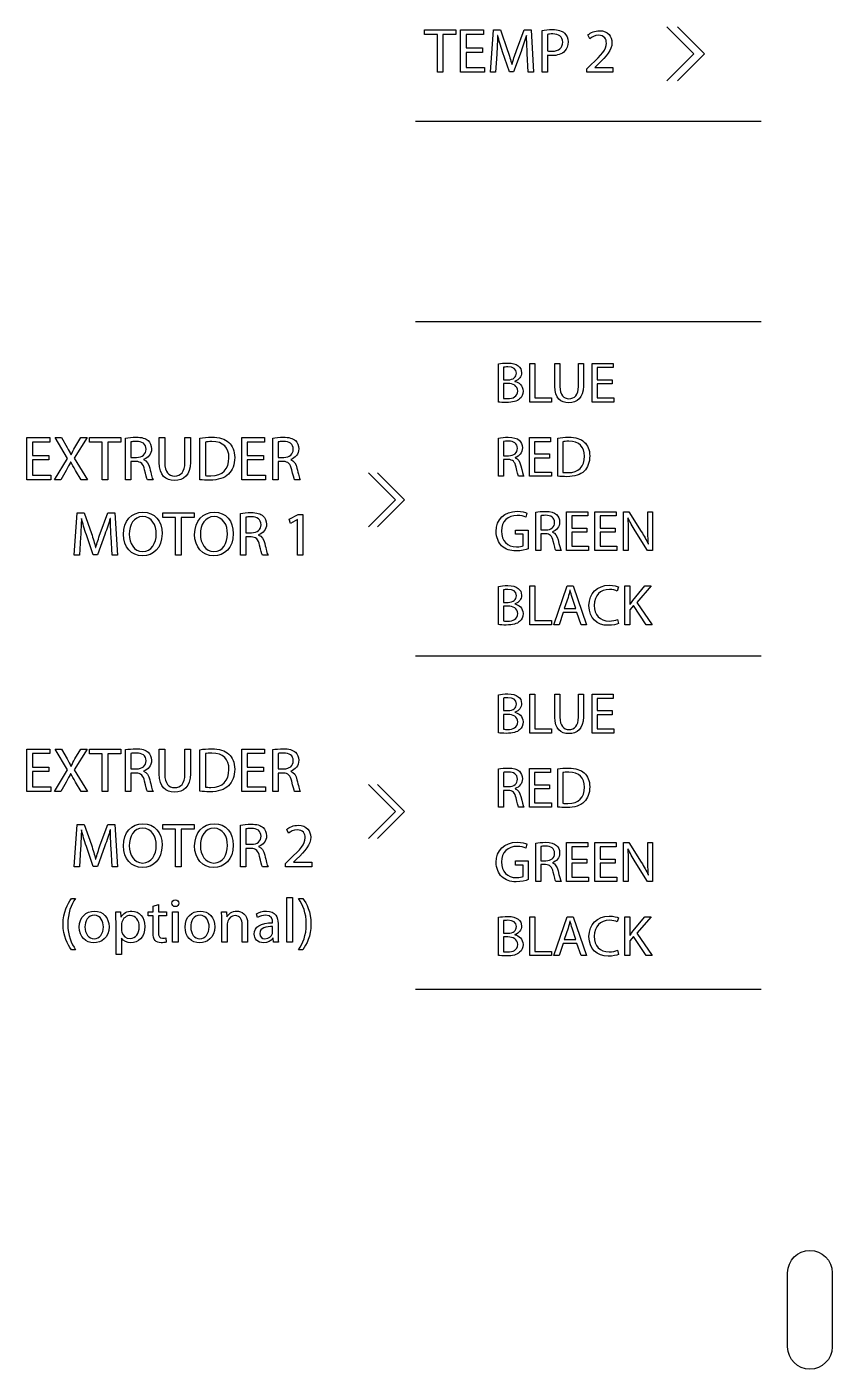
# Model space of a CAD drawing. Header units: millimetres. Extents: x -1126 to -81, y -862 to -38.
# Drawn here: x -689.8 to -635.6, y -220.2 to -129.7 of the extents above; entities that cross this region are included whole.
import ezdxf

# ---------------------------------------------------------------- set-up
doc = ezdxf.new("R2010")
doc.units = ezdxf.units.MM
doc.layers.add('CUTS', color=1, linetype='Continuous', true_color=0xff0000)
doc.layers.add('TEXT', color=5, linetype='Continuous', true_color=0x0000ff)

msp = doc.modelspace()

# ---------------------------------------------------------------- linework, layer by layer
at = {"layer": 'CUTS', "color": 1, "lineweight": 25, "true_color": 0xff0000}
for points in [[(-638.579, -218.676), (-638.579, -213.676)], [(-635.58, -213.676), (-635.58, -218.676), (-635.58, -218.676)]]:
    msp.add_lwpolyline(points, dxfattribs=at)
for points in [[(-638.579, -213.676), (-638.579, -212.847), (-637.908, -212.176), (-637.08, -212.176)], [(-637.08, -212.176), (-636.251, -212.176), (-635.58, -212.847), (-635.58, -213.676)], [(-637.08, -220.176), (-637.908, -220.176), (-638.579, -219.505), (-638.579, -218.676)], [(-635.58, -218.676), (-635.58, -219.505), (-636.251, -220.176), (-637.08, -220.176)]]:
    msp.add_open_spline(points, degree=3, dxfattribs=at)
at = {"layer": 'TEXT', "color": 5, "lineweight": 25, "true_color": 0x0000ff}
for points in [[(-662.169, -130.225), (-663.036, -130.225), (-663.036, -129.912), (-660.925, -129.912), (-660.925, -130.225), (-661.796, -130.225), (-661.796, -132.764), (-662.169, -132.764), (-662.169, -130.225), (-662.169, -130.225)], [(-659.134, -131.427), (-660.238, -131.427), (-660.238, -132.455), (-659.002, -132.455), (-659.002, -132.764), (-660.61, -132.764), (-660.61, -129.912), (-659.066, -129.912), (-659.066, -130.221), (-660.238, -130.221), (-660.238, -131.122), (-659.134, -131.122), (-659.134, -131.427), (-659.134, -131.427)], [(-658.172, -131.541), (-658.248, -132.764), (-658.6, -132.764), (-658.401, -129.912), (-657.931, -129.912), (-657.445, -131.291)], [(-656.843, -131.291), (-656.336, -129.912), (-655.866, -129.912), (-655.688, -132.764), (-656.052, -132.764), (-656.12, -131.511), (-656.12, -131.511)], [(-654.752, -131.621), (-654.752, -132.764), (-655.12, -132.764), (-655.12, -129.946), (-655.12, -129.946)], [(-654.752, -130.212), (-654.752, -131.321), (-654.752, -131.321)], [(-651.911, -130.508), (-652.03, -130.246)], [(-646.707, -129.706), (-644.891, -131.522), (-646.707, -133.339)], [(-646.007, -129.706), (-644.19, -131.522), (-646.007, -133.339)], [(-658.108, -130.28), (-658.117, -130.28)], [(-656.166, -130.28), (-656.175, -130.28)], [(-656.534, -131.363), (-657.038, -132.747), (-657.317, -132.747), (-657.783, -131.388)], [(-657.157, -132.252), (-657.148, -132.252)], [(-651.361, -132.243), (-651.577, -132.446), (-651.577, -132.455), (-650.346, -132.455), (-650.346, -132.764), (-652.101, -132.764), (-652.101, -132.764)], [(-652.101, -132.764), (-652.101, -132.535), (-651.81, -132.252)], [(-663.643, -136.066), (-640.36, -136.066)], [(-663.643, -149.562), (-640.36, -149.562)], [(-658.056, -154.993), (-658.056, -152.424), (-658.056, -152.424)], [(-657.718, -152.649), (-657.718, -153.495), (-657.718, -153.495)], [(-655.957, -152.385), (-655.615, -152.385), (-655.615, -154.717), (-654.497, -154.717), (-654.497, -155.001), (-655.957, -155.001), (-655.957, -152.385), (-655.957, -152.385)], [(-654.265, -153.925), (-654.265, -152.385), (-653.923, -152.385), (-653.923, -152.385)], [(-653.923, -152.385), (-653.923, -153.937)], [(-652.677, -153.937), (-652.677, -152.385), (-652.336, -152.385), (-652.336, -153.914)], [(-650.399, -153.774), (-651.412, -153.774), (-651.412, -154.717), (-650.279, -154.717), (-650.279, -155.001), (-651.754, -155.001), (-651.754, -152.385), (-650.337, -152.385), (-650.337, -152.668), (-651.412, -152.668), (-651.412, -153.495), (-650.399, -153.495), (-650.399, -153.774), (-650.399, -153.774)], [(-657.718, -153.495), (-657.412, -153.495)], [(-657.439, -153.747), (-657.718, -153.747), (-657.718, -154.744), (-657.718, -154.744)], [(-656.946, -153.592), (-656.946, -153.603)], [(-688.354, -158.898), (-689.458, -158.898), (-689.458, -159.926), (-688.223, -159.926), (-688.223, -160.235), (-689.831, -160.235), (-689.831, -157.384), (-688.286, -157.384), (-688.286, -157.693), (-689.458, -157.693), (-689.458, -158.594), (-688.354, -158.594), (-688.354, -158.898), (-688.354, -158.898)], [(-687.193, -159.609), (-687.536, -160.235), (-687.959, -160.235), (-687.087, -158.793), (-687.925, -157.384), (-687.498, -157.384), (-687.121, -158.052)], [(-686.588, -158.052), (-686.203, -157.384), (-685.776, -157.384), (-686.643, -158.772), (-685.755, -160.235), (-686.182, -160.235), (-686.182, -160.235)], [(-684.751, -157.696), (-685.618, -157.696), (-685.618, -157.383), (-683.507, -157.383), (-683.507, -157.696), (-684.379, -157.696), (-684.379, -160.235), (-684.751, -160.235), (-684.751, -157.696), (-684.751, -157.696)], [(-680.916, -159.064), (-680.916, -157.384), (-680.543, -157.384), (-680.543, -157.384)], [(-680.543, -157.384), (-680.543, -159.076)], [(-679.185, -159.076), (-679.185, -157.384), (-678.813, -157.384), (-678.813, -159.051)], [(-673.88, -158.898), (-674.985, -158.898), (-674.985, -159.926), (-673.749, -159.926), (-673.749, -160.235), (-675.357, -160.235), (-675.357, -157.384), (-673.813, -157.384), (-673.813, -157.693), (-674.985, -157.693), (-674.985, -158.594), (-673.88, -158.594), (-673.88, -158.898), (-673.88, -158.898)], [(-654.617, -158.774), (-655.631, -158.774), (-655.631, -159.717), (-654.497, -159.717), (-654.497, -160), (-655.972, -160), (-655.972, -157.385), (-654.555, -157.385), (-654.555, -157.668), (-655.631, -157.668), (-655.631, -158.494), (-654.617, -158.494), (-654.617, -158.774), (-654.617, -158.774)], [(-682.474, -159), (-682.821, -159), (-682.821, -160.235), (-683.189, -160.235), (-683.189, -157.422), (-683.189, -157.422)], [(-682.821, -157.68), (-682.821, -158.721), (-682.821, -158.721)], [(-678.172, -160.227), (-678.172, -157.426), (-678.172, -157.426)], [(-677.804, -157.692), (-677.804, -159.948), (-677.804, -159.948)], [(-672.555, -159), (-672.902, -159), (-672.902, -160.235), (-673.27, -160.235), (-673.27, -157.422), (-673.27, -157.422)], [(-672.902, -157.68), (-672.902, -158.721), (-672.902, -158.721)], [(-657.4, -158.867), (-657.718, -158.867), (-657.718, -160), (-658.056, -160), (-658.056, -157.42), (-658.056, -157.42)], [(-657.718, -157.656), (-657.718, -158.611), (-657.718, -158.611)], [(-654.059, -159.992), (-654.059, -157.423), (-654.059, -157.423)], [(-653.721, -157.668), (-653.721, -159.737), (-653.721, -159.737)], [(-686.876, -159.042), (-686.885, -159.042)], [(-686.859, -158.535), (-686.846, -158.535)], [(-682.821, -158.721), (-682.444, -158.721)], [(-681.966, -158.865), (-681.966, -158.877)], [(-672.902, -158.721), (-672.525, -158.721)], [(-672.047, -158.865), (-672.047, -158.877)], [(-657.718, -158.611), (-657.373, -158.611)], [(-656.934, -158.742), (-656.934, -158.754)], [(-686.182, -160.235), (-686.55, -159.605)], [(-666.804, -159.776), (-664.988, -161.593), (-666.804, -163.41)], [(-666.204, -159.776), (-664.387, -161.593), (-666.204, -163.41)], [(-656.352, -160), (-656.701, -160)], [(-681.332, -160.235), (-681.712, -160.235)], [(-671.412, -160.235), (-671.793, -160.235)], [(-686.211, -164.093), (-686.288, -165.315), (-686.639, -165.315), (-686.44, -162.464), (-685.971, -162.464), (-685.484, -163.843)], [(-686.148, -162.832), (-686.157, -162.832)], [(-684.883, -163.843), (-684.375, -162.464), (-683.906, -162.464), (-683.728, -165.315), (-684.092, -165.315), (-684.16, -164.063), (-684.16, -164.063)], [(-684.206, -162.832), (-684.215, -162.832)], [(-679.807, -162.777), (-680.674, -162.777), (-680.674, -162.464), (-678.563, -162.464), (-678.563, -162.777), (-679.435, -162.777), (-679.435, -165.315), (-679.807, -165.315), (-679.807, -162.777), (-679.807, -162.777)], [(-674.727, -164.079), (-675.074, -164.079), (-675.074, -165.315), (-675.442, -165.315), (-675.442, -162.502), (-675.442, -162.502)], [(-675.074, -162.76), (-675.074, -163.801), (-675.074, -163.801)], [(-671.59, -162.912), (-671.599, -162.912), (-672.077, -163.17), (-672.149, -162.887), (-671.548, -162.565), (-671.231, -162.565), (-671.231, -165.315), (-671.59, -165.315), (-671.59, -162.912), (-671.59, -162.912)], [(-656.139, -162.477), (-656.224, -162.753)], [(-654.893, -163.868), (-655.211, -163.868), (-655.211, -165.001), (-655.549, -165.001), (-655.549, -162.419), (-655.549, -162.419)], [(-655.211, -162.657), (-655.211, -163.611), (-655.211, -163.611)], [(-652.111, -163.774), (-653.124, -163.774), (-653.124, -164.717), (-651.991, -164.717), (-651.991, -165.001), (-653.465, -165.001), (-653.465, -162.385), (-652.049, -162.385), (-652.049, -162.668), (-653.124, -162.668), (-653.124, -163.495), (-652.111, -163.495), (-652.111, -163.774), (-652.111, -163.774)], [(-650.201, -163.774), (-651.215, -163.774), (-651.215, -164.717), (-650.081, -164.717), (-650.081, -165.001), (-651.556, -165.001), (-651.556, -162.385), (-650.14, -162.385), (-650.14, -162.668), (-651.215, -162.668), (-651.215, -163.495), (-650.201, -163.495), (-650.201, -163.774), (-650.201, -163.774)], [(-649.643, -165), (-649.643, -162.385), (-649.27, -162.385), (-648.436, -163.708)], [(-649.336, -162.799), (-649.348, -162.803)], [(-647.997, -163.479), (-647.997, -162.384), (-647.679, -162.384), (-647.679, -165), (-648.021, -165), (-648.851, -163.673)], [(-656.394, -164.678), (-656.394, -163.898), (-656.922, -163.898), (-656.922, -163.626), (-656.061, -163.626), (-656.061, -164.884), (-656.061, -164.884)], [(-655.211, -163.611), (-654.866, -163.611)], [(-654.427, -163.743), (-654.427, -163.755)], [(-684.574, -163.915), (-685.078, -165.299), (-685.357, -165.299), (-685.822, -163.941)], [(-675.074, -163.801), (-674.698, -163.801)], [(-674.219, -163.945), (-674.219, -163.957)], [(-649.325, -163.882), (-649.325, -165), (-649.643, -165), (-649.643, -165)], [(-647.97, -164.558), (-647.959, -164.554)], [(-685.197, -164.804), (-685.188, -164.804)], [(-673.585, -165.315), (-673.966, -165.315)], [(-653.845, -165.001), (-654.194, -165.001)], [(-658.056, -169.993), (-658.056, -167.424), (-658.056, -167.424)], [(-657.718, -167.649), (-657.718, -168.495), (-657.718, -168.495)], [(-655.957, -167.385), (-655.615, -167.385), (-655.615, -169.717), (-654.497, -169.717), (-654.497, -170.001), (-655.957, -170.001), (-655.957, -167.385), (-655.957, -167.385)], [(-653.698, -169.178), (-653.97, -170.001), (-654.319, -170.001), (-653.426, -167.385), (-653.023, -167.385), (-652.13, -170.001), (-652.491, -170.001), (-652.77, -169.178), (-653.698, -169.178), (-653.698, -169.178)], [(-653.372, -168.157), (-653.628, -168.914), (-652.837, -168.914), (-652.837, -168.914)], [(-653.232, -167.683), (-653.241, -167.683)], [(-652.837, -168.914), (-653.097, -168.161)], [(-649.972, -167.459), (-650.058, -167.734)], [(-649.554, -167.385), (-649.216, -167.385), (-649.216, -168.646), (-649.204, -168.646)], [(-648.999, -168.367), (-648.199, -167.385), (-647.78, -167.385), (-648.727, -168.495), (-647.706, -170.001), (-648.106, -170.001), (-648.964, -168.716), (-649.216, -169.003), (-649.216, -170.001), (-649.554, -170.001), (-649.554, -167.385), (-649.554, -167.385)], [(-657.718, -168.495), (-657.412, -168.495)], [(-657.439, -168.747), (-657.718, -168.747), (-657.718, -169.744), (-657.718, -169.744)], [(-656.946, -168.592), (-656.946, -168.603)], [(-650.046, -169.648), (-649.98, -169.919), (-649.98, -169.919)], [(-663.643, -172.093), (-640.36, -172.093)], [(-658.056, -177.293), (-658.056, -174.723), (-658.056, -174.723)], [(-657.718, -174.948), (-657.718, -175.794), (-657.718, -175.794)], [(-655.957, -174.685), (-655.615, -174.685), (-655.615, -177.017), (-654.497, -177.017), (-654.497, -177.3), (-655.957, -177.3), (-655.957, -174.685), (-655.957, -174.685)], [(-654.265, -176.225), (-654.265, -174.685), (-653.923, -174.685), (-653.923, -174.685)], [(-653.923, -174.685), (-653.923, -176.237)], [(-652.677, -176.237), (-652.677, -174.685), (-652.336, -174.685), (-652.336, -176.214)], [(-650.399, -176.074), (-651.412, -176.074), (-651.412, -177.017), (-650.279, -177.017), (-650.279, -177.3), (-651.754, -177.3), (-651.754, -174.685), (-650.337, -174.685), (-650.337, -174.968), (-651.412, -174.968), (-651.412, -175.794), (-650.399, -175.794), (-650.399, -176.074), (-650.399, -176.074)], [(-657.718, -175.794), (-657.412, -175.794)], [(-657.439, -176.047), (-657.718, -176.047), (-657.718, -177.044), (-657.718, -177.044)], [(-656.946, -175.892), (-656.946, -175.903)], [(-688.354, -179.898), (-689.458, -179.898), (-689.458, -180.926), (-688.223, -180.926), (-688.223, -181.235), (-689.831, -181.235), (-689.831, -178.383), (-688.286, -178.383), (-688.286, -178.692), (-689.458, -178.692), (-689.458, -179.594), (-688.354, -179.594), (-688.354, -179.898), (-688.354, -179.898)], [(-687.193, -180.609), (-687.536, -181.235), (-687.959, -181.235), (-687.087, -179.792), (-687.925, -178.383), (-687.498, -178.383), (-687.121, -179.052)], [(-686.588, -179.052), (-686.203, -178.383), (-685.776, -178.383), (-686.643, -179.772), (-685.755, -181.235), (-686.182, -181.235), (-686.182, -181.235)], [(-684.751, -178.697), (-685.618, -178.697), (-685.618, -178.383), (-683.507, -178.383), (-683.507, -178.697), (-684.379, -178.697), (-684.379, -181.235), (-684.751, -181.235), (-684.751, -178.697), (-684.751, -178.697)], [(-682.474, -179.999), (-682.821, -179.999), (-682.821, -181.235), (-683.189, -181.235), (-683.189, -178.421), (-683.189, -178.421)], [(-682.821, -178.68), (-682.821, -179.72), (-682.821, -179.72)], [(-680.916, -180.063), (-680.916, -178.383), (-680.543, -178.383), (-680.543, -178.383)], [(-680.543, -178.383), (-680.543, -180.076)], [(-679.185, -180.076), (-679.185, -178.383), (-678.813, -178.383), (-678.813, -180.051)], [(-678.172, -181.227), (-678.172, -178.426), (-678.172, -178.426)], [(-677.804, -178.692), (-677.804, -180.948), (-677.804, -180.948)], [(-673.88, -179.898), (-674.985, -179.898), (-674.985, -180.926), (-673.749, -180.926), (-673.749, -181.235), (-675.357, -181.235), (-675.357, -178.383), (-673.813, -178.383), (-673.813, -178.692), (-674.985, -178.692), (-674.985, -179.594), (-673.88, -179.594), (-673.88, -179.898), (-673.88, -179.898)], [(-672.555, -179.999), (-672.902, -179.999), (-672.902, -181.235), (-673.27, -181.235), (-673.27, -178.421), (-673.27, -178.421)], [(-672.902, -178.68), (-672.902, -179.72), (-672.902, -179.72)], [(-686.859, -179.534), (-686.846, -179.534)], [(-682.821, -179.72), (-682.444, -179.72)], [(-681.966, -179.864), (-681.966, -179.877)], [(-672.902, -179.72), (-672.525, -179.72)], [(-672.047, -179.864), (-672.047, -179.877)], [(-657.4, -181.167), (-657.718, -181.167), (-657.718, -182.301), (-658.056, -182.301), (-658.056, -179.719), (-658.056, -179.719)], [(-657.718, -179.956), (-657.718, -180.911), (-657.718, -180.911)], [(-654.617, -181.074), (-655.631, -181.074), (-655.631, -182.017), (-654.497, -182.017), (-654.497, -182.3), (-655.972, -182.3), (-655.972, -179.684), (-654.555, -179.684), (-654.555, -179.968), (-655.631, -179.968), (-655.631, -180.794), (-654.617, -180.794), (-654.617, -181.074), (-654.617, -181.074)], [(-654.059, -182.292), (-654.059, -179.723), (-654.059, -179.723)], [(-653.721, -179.968), (-653.721, -182.036), (-653.721, -182.036)], [(-686.876, -180.042), (-686.885, -180.042)], [(-686.182, -181.235), (-686.55, -180.605)], [(-666.804, -180.776), (-664.988, -182.593), (-666.804, -184.41)], [(-666.204, -180.776), (-664.387, -182.593), (-666.204, -184.41)], [(-657.718, -180.911), (-657.373, -180.911)], [(-681.332, -181.235), (-681.712, -181.235)], [(-671.412, -181.235), (-671.793, -181.235)], [(-656.934, -181.043), (-656.934, -181.055)], [(-656.352, -182.3), (-656.701, -182.3)], [(-686.211, -185.093), (-686.288, -186.316), (-686.639, -186.316), (-686.44, -183.464), (-685.971, -183.464), (-685.484, -184.843)], [(-684.883, -184.843), (-684.375, -183.464), (-683.906, -183.464), (-683.728, -186.316), (-684.092, -186.316), (-684.16, -185.063), (-684.16, -185.063)], [(-679.807, -183.777), (-680.674, -183.777), (-680.674, -183.464), (-678.563, -183.464), (-678.563, -183.777), (-679.435, -183.777), (-679.435, -186.316), (-679.807, -186.316), (-679.807, -183.777), (-679.807, -183.777)], [(-674.727, -185.08), (-675.074, -185.08), (-675.074, -186.316), (-675.442, -186.316), (-675.442, -183.502), (-675.442, -183.502)], [(-686.148, -183.832), (-686.157, -183.832)], [(-684.206, -183.832), (-684.215, -183.832)], [(-675.074, -183.76), (-675.074, -184.8), (-675.074, -184.8)], [(-672.208, -184.06), (-672.326, -183.798)], [(-684.574, -184.915), (-685.078, -186.299), (-685.357, -186.299), (-685.822, -184.94)], [(-675.074, -184.8), (-674.698, -184.8)], [(-674.219, -184.945), (-674.219, -184.957)], [(-656.139, -184.778), (-656.224, -185.054)], [(-654.893, -186.167), (-655.211, -186.167), (-655.211, -187.301), (-655.549, -187.301), (-655.549, -184.719), (-655.549, -184.719)], [(-655.211, -184.956), (-655.211, -185.911), (-655.211, -185.911)], [(-652.111, -186.074), (-653.124, -186.074), (-653.124, -187.017), (-651.991, -187.017), (-651.991, -187.301), (-653.465, -187.301), (-653.465, -184.685), (-652.049, -184.685), (-652.049, -184.968), (-653.124, -184.968), (-653.124, -185.795), (-652.111, -185.795), (-652.111, -186.074), (-652.111, -186.074)], [(-650.201, -186.074), (-651.215, -186.074), (-651.215, -187.017), (-650.081, -187.017), (-650.081, -187.301), (-651.556, -187.301), (-651.556, -184.685), (-650.14, -184.685), (-650.14, -184.968), (-651.215, -184.968), (-651.215, -185.795), (-650.201, -185.795), (-650.201, -186.074), (-650.201, -186.074)], [(-649.643, -187.3), (-649.643, -184.684), (-649.27, -184.684), (-648.436, -186.008)], [(-649.336, -185.099), (-649.348, -185.103)], [(-647.997, -185.779), (-647.997, -184.684), (-647.679, -184.684), (-647.679, -187.3), (-648.021, -187.3), (-648.851, -185.973)], [(-685.197, -185.803), (-685.188, -185.803)], [(-673.585, -186.316), (-673.966, -186.316)], [(-671.658, -185.795), (-671.874, -185.998), (-671.874, -186.006), (-670.643, -186.006), (-670.643, -186.315), (-672.398, -186.315), (-672.398, -186.315)], [(-672.398, -186.315), (-672.398, -186.087), (-672.106, -185.803)], [(-656.394, -186.978), (-656.394, -186.198), (-656.922, -186.198), (-656.922, -185.926), (-656.061, -185.926), (-656.061, -187.184), (-656.061, -187.184)], [(-655.211, -185.911), (-654.866, -185.911)], [(-654.427, -186.043), (-654.427, -186.055)], [(-649.325, -186.182), (-649.325, -187.3), (-649.643, -187.3), (-649.643, -187.3)], [(-647.97, -186.858), (-647.959, -186.854)], [(-653.845, -187.301), (-654.194, -187.301)], [(-686.834, -188.459), (-686.546, -188.459), (-686.546, -188.459)], [(-681.331, -190.748), (-681.331, -189.631), (-681.648, -189.631), (-681.648, -189.347), (-681.331, -189.347), (-681.331, -188.967), (-680.967, -188.856), (-680.967, -188.856)], [(-680.967, -188.856), (-680.967, -189.347), (-680.434, -189.347), (-680.434, -189.631), (-680.967, -189.631), (-680.967, -190.735)], [(-672.309, -188.391), (-671.937, -188.391), (-671.937, -191.395), (-672.309, -191.395), (-672.309, -188.391), (-672.309, -188.391)], [(-671.534, -188.459), (-671.247, -188.459)], [(-683.841, -189.347), (-683.511, -189.347), (-683.489, -189.699), (-683.481, -189.699)], [(-680.014, -189.347), (-679.641, -189.347), (-679.641, -191.395), (-680.014, -191.395), (-680.014, -189.347), (-680.014, -189.347)], [(-676.716, -189.347), (-676.386, -189.347), (-676.365, -189.685), (-676.357, -189.685)], [(-676.327, -190.164), (-676.327, -191.395), (-676.699, -191.395), (-676.699, -189.902), (-676.699, -189.902)], [(-674.282, -189.732), (-674.367, -189.483)], [(-658.056, -192.292), (-658.056, -189.723), (-658.056, -189.723)], [(-657.718, -189.948), (-657.718, -190.794), (-657.718, -190.794)], [(-655.957, -189.684), (-655.615, -189.684), (-655.615, -192.017), (-654.497, -192.017), (-654.497, -192.3), (-655.957, -192.3), (-655.957, -189.684), (-655.957, -189.684)], [(-653.698, -191.477), (-653.97, -192.3), (-654.319, -192.3), (-653.426, -189.684), (-653.023, -189.684), (-652.13, -192.3), (-652.491, -192.3), (-652.77, -191.477), (-653.698, -191.477), (-653.698, -191.477)], [(-653.232, -189.983), (-653.241, -189.983)], [(-649.972, -189.758), (-650.058, -190.034)], [(-649.554, -189.684), (-649.216, -189.684), (-649.216, -190.946), (-649.204, -190.946)], [(-648.999, -190.666), (-648.199, -189.684), (-647.78, -189.684), (-648.727, -190.794), (-647.706, -192.3), (-648.106, -192.3), (-648.964, -191.016), (-649.216, -191.303), (-649.216, -192.3), (-649.554, -192.3), (-649.554, -189.684), (-649.554, -189.684)], [(-683.447, -191.12), (-683.456, -191.12), (-683.456, -192.233), (-683.824, -192.233), (-683.824, -190.016), (-683.824, -190.016)], [(-683.456, -190.206), (-683.456, -190.562), (-683.456, -190.562)], [(-674.956, -190.176), (-674.956, -191.395), (-675.328, -191.395), (-675.328, -190.214)], [(-673.279, -190.092), (-673.279, -190.05)], [(-673.271, -190.706), (-673.271, -190.35), (-673.271, -190.35)], [(-672.911, -190.139), (-672.911, -190.904), (-672.911, -190.904)], [(-657.718, -190.794), (-657.412, -190.794)], [(-656.946, -190.891), (-656.946, -190.903)], [(-653.372, -190.457), (-653.628, -191.214), (-652.837, -191.214), (-652.837, -191.214)], [(-652.837, -191.214), (-653.097, -190.461)], [(-680.472, -191.107), (-680.455, -191.391)], [(-672.881, -191.395), (-673.216, -191.395), (-673.245, -191.137), (-673.258, -191.137)], [(-657.439, -191.047), (-657.718, -191.047), (-657.718, -192.044), (-657.718, -192.044)], [(-686.546, -191.907), (-686.834, -191.907)], [(-671.247, -191.907), (-671.534, -191.907), (-671.534, -191.907)], [(-650.046, -191.947), (-649.98, -192.219), (-649.98, -192.219)], [(-663.643, -194.566), (-640.36, -194.566)]]:
    msp.add_lwpolyline(points, dxfattribs=at)
for points in [[(-655.12, -129.946), (-654.942, -129.916), (-654.709, -129.891), (-654.414, -129.891)], [(-654.405, -130.182), (-654.566, -130.182), (-654.688, -130.195), (-654.752, -130.212)], [(-654.414, -129.891), (-654.049, -129.891), (-653.783, -129.976), (-653.614, -130.128)], [(-653.732, -130.745), (-653.732, -130.365), (-654.003, -130.182), (-654.405, -130.182)], [(-653.614, -130.128), (-653.461, -130.263), (-653.364, -130.471), (-653.364, -130.723)], [(-652.03, -130.246), (-651.844, -130.09), (-651.568, -129.967), (-651.255, -129.967)], [(-651.327, -130.276), (-651.577, -130.276), (-651.784, -130.402), (-651.911, -130.508)], [(-650.786, -130.813), (-650.786, -130.534), (-650.917, -130.276), (-651.327, -130.276)], [(-651.255, -129.967), (-650.663, -129.967), (-650.413, -130.373), (-650.413, -130.766)], [(-658.117, -130.28), (-658.125, -130.636), (-658.147, -131.109), (-658.172, -131.541)], [(-657.783, -131.388), (-657.918, -130.982), (-658.028, -130.618), (-658.108, -130.28)], [(-656.175, -130.28), (-656.277, -130.61), (-656.391, -130.97), (-656.534, -131.363)], [(-656.12, -131.511), (-656.141, -131.113), (-656.166, -130.631), (-656.166, -130.28)], [(-654.447, -131.35), (-654.003, -131.35), (-653.732, -131.13), (-653.732, -130.745)], [(-653.364, -130.723), (-653.364, -130.982), (-653.44, -131.185), (-653.584, -131.333)], [(-651.81, -132.252), (-651.107, -131.583), (-650.786, -131.228), (-650.786, -130.813)], [(-650.413, -130.766), (-650.413, -131.274), (-650.782, -131.685), (-651.361, -132.243)], [(-657.445, -131.291), (-657.326, -131.642), (-657.233, -131.955), (-657.157, -132.252)], [(-657.148, -132.252), (-657.072, -131.964), (-656.97, -131.651), (-656.843, -131.291)], [(-654.752, -131.321), (-654.671, -131.342), (-654.57, -131.35), (-654.447, -131.35)], [(-654.455, -131.647), (-654.566, -131.647), (-654.668, -131.642), (-654.752, -131.621)], [(-653.584, -131.333), (-653.783, -131.541), (-654.096, -131.647), (-654.455, -131.647)], [(-658.056, -152.424), (-657.908, -152.389), (-657.672, -152.365), (-657.439, -152.365)], [(-657.419, -152.625), (-657.574, -152.625), (-657.664, -152.637), (-657.718, -152.649)], [(-657.439, -152.365), (-657.101, -152.365), (-656.884, -152.424), (-656.725, -152.555)], [(-656.849, -153.052), (-656.849, -152.749), (-657.078, -152.625), (-657.419, -152.625)], [(-656.725, -152.555), (-656.589, -152.657), (-656.503, -152.812), (-656.503, -153.017)], [(-656.763, -154.252), (-656.763, -153.898), (-657.07, -153.747), (-657.439, -153.747)], [(-657.412, -153.495), (-657.059, -153.495), (-656.849, -153.304), (-656.849, -153.052)], [(-656.503, -153.017), (-656.503, -153.274), (-656.674, -153.495), (-656.946, -153.592)], [(-656.946, -153.603), (-656.697, -153.661), (-656.406, -153.867), (-656.406, -154.256)], [(-657.435, -154.76), (-657.085, -154.76), (-656.763, -154.632), (-656.763, -154.252)], [(-656.406, -154.256), (-656.406, -154.48), (-656.496, -154.655), (-656.631, -154.779)], [(-653.326, -155.043), (-653.861, -155.043), (-654.265, -154.741), (-654.265, -153.925)], [(-653.923, -153.937), (-653.923, -154.519), (-653.663, -154.768), (-653.314, -154.768)], [(-652.336, -153.914), (-652.336, -154.717), (-652.759, -155.043), (-653.326, -155.043)], [(-653.314, -154.768), (-652.93, -154.768), (-652.677, -154.512), (-652.677, -153.937)], [(-657.532, -155.024), (-657.765, -155.024), (-657.943, -155.009), (-658.056, -154.993)], [(-657.718, -154.744), (-657.648, -154.756), (-657.555, -154.76), (-657.435, -154.76)], [(-656.631, -154.779), (-656.81, -154.946), (-657.105, -155.024), (-657.532, -155.024)], [(-683.189, -157.422), (-683.003, -157.388), (-682.732, -157.362), (-682.482, -157.362)], [(-682.482, -157.362), (-682.089, -157.362), (-681.831, -157.439), (-681.657, -157.595)], [(-678.172, -157.426), (-677.948, -157.388), (-677.682, -157.362), (-677.39, -157.362)], [(-677.39, -157.362), (-676.861, -157.362), (-676.484, -157.489), (-676.235, -157.718)], [(-673.27, -157.422), (-673.084, -157.388), (-672.813, -157.362), (-672.564, -157.362)], [(-672.564, -157.362), (-672.17, -157.362), (-671.912, -157.439), (-671.738, -157.595)], [(-658.056, -157.42), (-657.885, -157.389), (-657.636, -157.365), (-657.408, -157.365)], [(-657.408, -157.365), (-657.047, -157.365), (-656.81, -157.435), (-656.651, -157.578)], [(-654.059, -157.423), (-653.853, -157.389), (-653.608, -157.365), (-653.341, -157.365)], [(-653.341, -157.365), (-652.856, -157.365), (-652.511, -157.482), (-652.281, -157.691)], [(-687.121, -158.052), (-687.015, -158.238), (-686.935, -158.382), (-686.859, -158.535)], [(-686.846, -158.535), (-686.766, -158.366), (-686.694, -158.234), (-686.588, -158.052)], [(-682.457, -157.65), (-682.635, -157.65), (-682.757, -157.663), (-682.821, -157.68)], [(-681.801, -158.179), (-681.801, -157.811), (-682.067, -157.65), (-682.457, -157.65)], [(-682.444, -158.721), (-682.051, -158.721), (-681.801, -158.505), (-681.801, -158.179)], [(-681.433, -158.141), (-681.433, -158.514), (-681.67, -158.763), (-681.966, -158.865)], [(-681.657, -157.595), (-681.518, -157.722), (-681.433, -157.917), (-681.433, -158.141)], [(-677.373, -157.654), (-677.563, -157.654), (-677.707, -157.671), (-677.804, -157.692)], [(-676.218, -158.754), (-676.213, -158.081), (-676.594, -157.654), (-677.373, -157.654)], [(-676.235, -157.718), (-675.977, -157.95), (-675.829, -158.281), (-675.829, -158.742)], [(-672.538, -157.65), (-672.716, -157.65), (-672.839, -157.663), (-672.902, -157.68)], [(-671.882, -158.179), (-671.882, -157.811), (-672.149, -157.65), (-672.538, -157.65)], [(-672.525, -158.721), (-672.132, -158.721), (-671.882, -158.505), (-671.882, -158.179)], [(-671.514, -158.141), (-671.514, -158.514), (-671.751, -158.763), (-672.047, -158.865)], [(-671.738, -157.595), (-671.599, -157.722), (-671.514, -157.917), (-671.514, -158.141)], [(-657.385, -157.629), (-657.547, -157.629), (-657.66, -157.641), (-657.718, -157.656)], [(-656.783, -158.114), (-656.783, -157.777), (-657.027, -157.629), (-657.385, -157.629)], [(-657.373, -158.611), (-657.012, -158.611), (-656.783, -158.413), (-656.783, -158.114)], [(-656.446, -158.079), (-656.446, -158.42), (-656.662, -158.65), (-656.934, -158.742)], [(-656.651, -157.578), (-656.523, -157.695), (-656.446, -157.873), (-656.446, -158.079)], [(-653.326, -157.633), (-653.5, -157.633), (-653.632, -157.649), (-653.721, -157.668)], [(-652.266, -158.642), (-652.262, -158.025), (-652.611, -157.633), (-653.326, -157.633)], [(-652.281, -157.691), (-652.045, -157.905), (-651.909, -158.207), (-651.909, -158.63)], [(-686.885, -159.042), (-686.965, -159.207), (-687.049, -159.36), (-687.193, -159.609)], [(-686.55, -159.605), (-686.698, -159.364), (-686.787, -159.207), (-686.876, -159.042)], [(-681.898, -159.554), (-681.983, -159.161), (-682.139, -159.013), (-682.474, -159)], [(-681.966, -158.877), (-681.75, -158.953), (-681.619, -159.156), (-681.551, -159.453)], [(-679.891, -160.282), (-680.476, -160.282), (-680.916, -159.952), (-680.916, -159.064)], [(-680.543, -159.076), (-680.543, -159.711), (-680.259, -159.981), (-679.879, -159.981)], [(-678.813, -159.051), (-678.813, -159.926), (-679.274, -160.282), (-679.891, -160.282)], [(-679.879, -159.981), (-679.46, -159.981), (-679.185, -159.702), (-679.185, -159.076)], [(-677.432, -159.965), (-676.641, -159.965), (-676.218, -159.525), (-676.218, -158.754)], [(-675.829, -158.742), (-675.829, -159.207), (-675.977, -159.588), (-676.239, -159.85)], [(-671.98, -159.554), (-672.064, -159.161), (-672.221, -159.013), (-672.555, -159)], [(-672.047, -158.877), (-671.832, -158.953), (-671.7, -159.156), (-671.633, -159.453)], [(-656.872, -159.375), (-656.95, -159.014), (-657.093, -158.878), (-657.4, -158.867)], [(-656.934, -158.754), (-656.736, -158.824), (-656.616, -159.011), (-656.554, -159.282)], [(-653.38, -159.752), (-652.654, -159.752), (-652.266, -159.348), (-652.266, -158.642)], [(-651.909, -158.63), (-651.909, -159.057), (-652.045, -159.406), (-652.285, -159.647)], [(-681.712, -160.235), (-681.759, -160.151), (-681.822, -159.909), (-681.898, -159.554)], [(-681.551, -159.453), (-681.459, -159.85), (-681.39, -160.125), (-681.332, -160.235)], [(-677.804, -159.948), (-677.711, -159.961), (-677.576, -159.965), (-677.432, -159.965)], [(-676.239, -159.85), (-676.509, -160.117), (-676.95, -160.261), (-677.504, -160.261)], [(-671.793, -160.235), (-671.84, -160.151), (-671.904, -159.909), (-671.98, -159.554)], [(-671.633, -159.453), (-671.54, -159.85), (-671.472, -160.125), (-671.412, -160.235)], [(-656.701, -160), (-656.744, -159.923), (-656.802, -159.701), (-656.872, -159.375)], [(-656.554, -159.282), (-656.468, -159.647), (-656.406, -159.899), (-656.352, -160)], [(-653.446, -160.024), (-653.69, -160.024), (-653.888, -160.012), (-654.059, -159.992)], [(-653.721, -159.737), (-653.636, -159.748), (-653.511, -159.752), (-653.38, -159.752)], [(-652.285, -159.647), (-652.534, -159.892), (-652.937, -160.024), (-653.446, -160.024)], [(-677.504, -160.261), (-677.771, -160.261), (-677.986, -160.248), (-678.172, -160.227)], [(-686.157, -162.832), (-686.165, -163.187), (-686.186, -163.661), (-686.211, -164.093)], [(-685.822, -163.941), (-685.958, -163.534), (-686.068, -163.17), (-686.148, -162.832)], [(-684.215, -162.832), (-684.316, -163.162), (-684.431, -163.522), (-684.574, -163.915)], [(-684.16, -164.063), (-684.181, -163.665), (-684.206, -163.183), (-684.206, -162.832)], [(-683.329, -163.911), (-683.329, -163.005), (-682.77, -162.413), (-682.008, -162.413)], [(-682.022, -162.713), (-682.635, -162.713), (-682.939, -163.28), (-682.939, -163.902)], [(-681.112, -163.877), (-681.112, -163.306), (-681.408, -162.713), (-682.022, -162.713)], [(-682.008, -162.413), (-681.226, -162.413), (-680.723, -163.01), (-680.723, -163.86)], [(-678.528, -163.911), (-678.528, -163.005), (-677.97, -162.413), (-677.208, -162.413)], [(-677.221, -162.713), (-677.834, -162.713), (-678.139, -163.28), (-678.139, -163.902)], [(-676.311, -163.877), (-676.311, -163.306), (-676.607, -162.713), (-677.221, -162.713)], [(-677.208, -162.413), (-676.425, -162.413), (-675.922, -163.01), (-675.922, -163.86)], [(-675.442, -162.502), (-675.256, -162.468), (-674.985, -162.442), (-674.736, -162.442)], [(-674.71, -162.73), (-674.888, -162.73), (-675.011, -162.743), (-675.074, -162.76)], [(-674.736, -162.442), (-674.342, -162.442), (-674.084, -162.519), (-673.91, -162.675)], [(-674.054, -163.259), (-674.054, -162.891), (-674.321, -162.73), (-674.71, -162.73)], [(-673.91, -162.675), (-673.771, -162.802), (-673.686, -162.997), (-673.686, -163.221)], [(-658.211, -163.708), (-658.211, -162.928), (-657.672, -162.357), (-656.794, -162.357)], [(-656.802, -162.641), (-657.439, -162.641), (-657.854, -163.036), (-657.854, -163.692)], [(-656.224, -162.753), (-656.364, -162.687), (-656.538, -162.641), (-656.802, -162.641)], [(-656.794, -162.357), (-656.492, -162.357), (-656.251, -162.423), (-656.139, -162.477)], [(-655.549, -162.419), (-655.378, -162.388), (-655.13, -162.366), (-654.901, -162.366)], [(-654.877, -162.629), (-655.04, -162.629), (-655.153, -162.641), (-655.211, -162.657)], [(-654.901, -162.366), (-654.54, -162.366), (-654.303, -162.435), (-654.144, -162.579)], [(-654.276, -163.114), (-654.276, -162.777), (-654.52, -162.629), (-654.877, -162.629)], [(-654.144, -162.579), (-654.016, -162.695), (-653.938, -162.874), (-653.938, -163.08)], [(-649.348, -162.803), (-649.329, -163.133), (-649.325, -163.447), (-649.325, -163.882)], [(-648.851, -163.673), (-649.034, -163.382), (-649.208, -163.083), (-649.336, -162.799)], [(-674.698, -163.801), (-674.304, -163.801), (-674.054, -163.585), (-674.054, -163.259)], [(-673.686, -163.221), (-673.686, -163.593), (-673.923, -163.843), (-674.219, -163.945)], [(-657.846, -164.682), (-658.071, -164.465), (-658.211, -164.115), (-658.211, -163.708)], [(-657.854, -163.692), (-657.854, -164.356), (-657.458, -164.748), (-656.844, -164.748)], [(-654.866, -163.611), (-654.505, -163.611), (-654.276, -163.413), (-654.276, -163.114)], [(-653.938, -163.08), (-653.938, -163.421), (-654.155, -163.65), (-654.427, -163.743)], [(-648.436, -163.708), (-648.246, -164.015), (-648.091, -164.29), (-647.97, -164.558)], [(-647.959, -164.554), (-647.99, -164.205), (-647.997, -163.887), (-647.997, -163.479)], [(-685.484, -163.843), (-685.366, -164.194), (-685.272, -164.507), (-685.197, -164.804)], [(-685.188, -164.804), (-685.112, -164.516), (-685.01, -164.203), (-684.883, -163.843)], [(-682.047, -165.362), (-682.804, -165.362), (-683.329, -164.774), (-683.329, -163.911)], [(-682.939, -163.902), (-682.939, -164.516), (-682.61, -165.062), (-682.025, -165.062)], [(-680.723, -163.86), (-680.723, -164.837), (-681.319, -165.362), (-682.047, -165.362)], [(-682.025, -165.062), (-681.442, -165.062), (-681.112, -164.524), (-681.112, -163.877)], [(-677.246, -165.362), (-678.003, -165.362), (-678.528, -164.774), (-678.528, -163.911)], [(-678.139, -163.902), (-678.139, -164.516), (-677.809, -165.062), (-677.225, -165.062)], [(-675.922, -163.86), (-675.922, -164.837), (-676.518, -165.362), (-677.246, -165.362)], [(-677.225, -165.062), (-676.641, -165.062), (-676.311, -164.524), (-676.311, -163.877)], [(-674.152, -164.634), (-674.236, -164.24), (-674.393, -164.092), (-674.727, -164.079)], [(-674.219, -163.957), (-674.004, -164.033), (-673.872, -164.236), (-673.805, -164.533)], [(-673.966, -165.315), (-674.012, -165.23), (-674.076, -164.989), (-674.152, -164.634)], [(-673.805, -164.533), (-673.712, -164.93), (-673.644, -165.205), (-673.585, -165.315)], [(-654.365, -164.376), (-654.443, -164.015), (-654.586, -163.879), (-654.893, -163.868)], [(-654.427, -163.755), (-654.229, -163.825), (-654.109, -164.011), (-654.047, -164.283)], [(-654.194, -165.001), (-654.237, -164.923), (-654.295, -164.702), (-654.365, -164.376)], [(-654.047, -164.283), (-653.962, -164.648), (-653.9, -164.9), (-653.845, -165.001)], [(-656.868, -165.028), (-657.264, -165.028), (-657.59, -164.927), (-657.846, -164.682)], [(-656.061, -164.884), (-656.212, -164.942), (-656.515, -165.028), (-656.868, -165.028)], [(-656.844, -164.748), (-656.623, -164.748), (-656.472, -164.717), (-656.394, -164.678)], [(-658.056, -167.424), (-657.908, -167.388), (-657.672, -167.365), (-657.439, -167.365)], [(-657.439, -167.365), (-657.101, -167.365), (-656.884, -167.424), (-656.725, -167.556)], [(-651.96, -168.716), (-651.96, -167.893), (-651.404, -167.342), (-650.594, -167.342)], [(-650.594, -167.342), (-650.271, -167.342), (-650.062, -167.412), (-649.972, -167.459)], [(-657.419, -167.625), (-657.574, -167.625), (-657.664, -167.637), (-657.718, -167.649)], [(-656.849, -168.052), (-656.849, -167.75), (-657.078, -167.625), (-657.419, -167.625)], [(-657.412, -168.495), (-657.059, -168.495), (-656.849, -168.305), (-656.849, -168.052)], [(-656.503, -168.017), (-656.503, -168.273), (-656.674, -168.495), (-656.946, -168.592)], [(-656.725, -167.556), (-656.589, -167.656), (-656.503, -167.812), (-656.503, -168.017)], [(-653.241, -167.683), (-653.279, -167.835), (-653.318, -167.998), (-653.372, -168.157)], [(-653.097, -168.161), (-653.155, -167.99), (-653.194, -167.835), (-653.232, -167.683)], [(-650.582, -167.625), (-651.195, -167.625), (-651.603, -168.017), (-651.603, -168.704)], [(-650.058, -167.734), (-650.182, -167.672), (-650.364, -167.625), (-650.582, -167.625)], [(-656.763, -169.252), (-656.763, -168.899), (-657.07, -168.747), (-657.439, -168.747)], [(-656.946, -168.603), (-656.697, -168.662), (-656.406, -168.867), (-656.406, -169.256)], [(-650.671, -170.043), (-651.409, -170.043), (-651.96, -169.577), (-651.96, -168.716)], [(-651.603, -168.704), (-651.603, -169.348), (-651.234, -169.756), (-650.601, -169.756)], [(-649.204, -168.646), (-649.135, -168.545), (-649.065, -168.452), (-648.999, -168.367)], [(-657.532, -170.024), (-657.765, -170.024), (-657.943, -170.008), (-658.056, -169.993)], [(-657.718, -169.744), (-657.648, -169.756), (-657.555, -169.76), (-657.435, -169.76)], [(-656.631, -169.779), (-656.81, -169.946), (-657.105, -170.024), (-657.532, -170.024)], [(-657.435, -169.76), (-657.085, -169.76), (-656.763, -169.632), (-656.763, -169.252)], [(-656.406, -169.256), (-656.406, -169.481), (-656.496, -169.655), (-656.631, -169.779)], [(-649.98, -169.919), (-650.1, -169.981), (-650.353, -170.043), (-650.671, -170.043)], [(-650.601, -169.756), (-650.391, -169.756), (-650.182, -169.713), (-650.046, -169.648)], [(-658.056, -174.723), (-657.908, -174.688), (-657.672, -174.665), (-657.439, -174.665)], [(-657.419, -174.925), (-657.574, -174.925), (-657.664, -174.937), (-657.718, -174.948)], [(-657.439, -174.665), (-657.101, -174.665), (-656.884, -174.723), (-656.725, -174.855)], [(-656.849, -175.352), (-656.849, -175.049), (-657.078, -174.925), (-657.419, -174.925)], [(-657.412, -175.794), (-657.059, -175.794), (-656.849, -175.604), (-656.849, -175.352)], [(-656.503, -175.317), (-656.503, -175.573), (-656.674, -175.794), (-656.946, -175.892)], [(-656.725, -174.855), (-656.589, -174.956), (-656.503, -175.111), (-656.503, -175.317)], [(-656.763, -176.551), (-656.763, -176.198), (-657.07, -176.047), (-657.439, -176.047)], [(-656.946, -175.903), (-656.697, -175.961), (-656.406, -176.167), (-656.406, -176.555)], [(-653.326, -177.343), (-653.861, -177.343), (-654.265, -177.04), (-654.265, -176.225)], [(-653.923, -176.237), (-653.923, -176.819), (-653.663, -177.067), (-653.314, -177.067)], [(-652.336, -176.214), (-652.336, -177.017), (-652.759, -177.343), (-653.326, -177.343)], [(-653.314, -177.067), (-652.93, -177.067), (-652.677, -176.811), (-652.677, -176.237)], [(-657.532, -177.324), (-657.765, -177.324), (-657.943, -177.308), (-658.056, -177.293)], [(-657.718, -177.044), (-657.648, -177.056), (-657.555, -177.06), (-657.435, -177.06)], [(-656.631, -177.079), (-656.81, -177.246), (-657.105, -177.324), (-657.532, -177.324)], [(-657.435, -177.06), (-657.085, -177.06), (-656.763, -176.932), (-656.763, -176.551)], [(-656.406, -176.555), (-656.406, -176.78), (-656.496, -176.955), (-656.631, -177.079)], [(-687.121, -179.052), (-687.015, -179.238), (-686.935, -179.382), (-686.859, -179.534)], [(-686.846, -179.534), (-686.766, -179.365), (-686.694, -179.234), (-686.588, -179.052)], [(-683.189, -178.421), (-683.003, -178.388), (-682.732, -178.362), (-682.482, -178.362)], [(-682.457, -178.65), (-682.635, -178.65), (-682.757, -178.663), (-682.821, -178.68)], [(-682.482, -178.362), (-682.089, -178.362), (-681.831, -178.438), (-681.657, -178.595)], [(-681.801, -179.179), (-681.801, -178.811), (-682.067, -178.65), (-682.457, -178.65)], [(-681.657, -178.595), (-681.518, -178.722), (-681.433, -178.916), (-681.433, -179.141)], [(-678.172, -178.426), (-677.948, -178.388), (-677.682, -178.363), (-677.39, -178.363)], [(-677.373, -178.654), (-677.563, -178.654), (-677.707, -178.672), (-677.804, -178.692)], [(-677.39, -178.363), (-676.861, -178.363), (-676.484, -178.489), (-676.235, -178.718)], [(-676.218, -179.755), (-676.213, -179.082), (-676.594, -178.654), (-677.373, -178.654)], [(-676.235, -178.718), (-675.977, -178.951), (-675.829, -179.28), (-675.829, -179.742)], [(-673.27, -178.421), (-673.084, -178.388), (-672.813, -178.362), (-672.564, -178.362)], [(-672.538, -178.65), (-672.716, -178.65), (-672.839, -178.663), (-672.902, -178.68)], [(-672.564, -178.362), (-672.17, -178.362), (-671.912, -178.438), (-671.738, -178.595)], [(-671.882, -179.179), (-671.882, -178.811), (-672.149, -178.65), (-672.538, -178.65)], [(-671.738, -178.595), (-671.599, -178.722), (-671.514, -178.916), (-671.514, -179.141)], [(-681.898, -180.554), (-681.983, -180.16), (-682.139, -180.012), (-682.474, -179.999)], [(-682.444, -179.72), (-682.051, -179.72), (-681.801, -179.505), (-681.801, -179.179)], [(-681.433, -179.141), (-681.433, -179.513), (-681.67, -179.762), (-681.966, -179.864)], [(-681.966, -179.877), (-681.75, -179.953), (-681.619, -180.156), (-681.551, -180.452)], [(-677.432, -180.965), (-676.641, -180.965), (-676.218, -180.525), (-676.218, -179.755)], [(-675.829, -179.742), (-675.829, -180.207), (-675.977, -180.588), (-676.239, -180.85)], [(-671.98, -180.554), (-672.064, -180.16), (-672.221, -180.012), (-672.555, -179.999)], [(-672.525, -179.72), (-672.132, -179.72), (-671.882, -179.505), (-671.882, -179.179)], [(-671.514, -179.141), (-671.514, -179.513), (-671.751, -179.762), (-672.047, -179.864)], [(-672.047, -179.877), (-671.832, -179.953), (-671.7, -180.156), (-671.633, -180.452)], [(-658.056, -179.719), (-657.885, -179.688), (-657.636, -179.665), (-657.408, -179.665)], [(-657.385, -179.929), (-657.547, -179.929), (-657.66, -179.941), (-657.718, -179.956)], [(-657.408, -179.665), (-657.047, -179.665), (-656.81, -179.735), (-656.651, -179.878)], [(-656.783, -180.414), (-656.783, -180.076), (-657.027, -179.929), (-657.385, -179.929)], [(-656.651, -179.878), (-656.523, -179.995), (-656.446, -180.173), (-656.446, -180.379)], [(-654.059, -179.723), (-653.853, -179.688), (-653.608, -179.665), (-653.341, -179.665)], [(-653.326, -179.933), (-653.5, -179.933), (-653.632, -179.948), (-653.721, -179.968)], [(-653.341, -179.665), (-652.856, -179.665), (-652.511, -179.781), (-652.281, -179.991)], [(-652.266, -180.942), (-652.262, -180.325), (-652.611, -179.933), (-653.326, -179.933)], [(-652.281, -179.991), (-652.045, -180.204), (-651.909, -180.507), (-651.909, -180.93)], [(-686.885, -180.042), (-686.965, -180.207), (-687.049, -180.36), (-687.193, -180.609)], [(-686.55, -180.605), (-686.698, -180.364), (-686.787, -180.207), (-686.876, -180.042)], [(-681.712, -181.235), (-681.759, -181.15), (-681.822, -180.909), (-681.898, -180.554)], [(-681.551, -180.452), (-681.459, -180.85), (-681.39, -181.125), (-681.332, -181.235)], [(-679.891, -181.282), (-680.476, -181.282), (-680.916, -180.952), (-680.916, -180.063)], [(-680.543, -180.076), (-680.543, -180.711), (-680.259, -180.982), (-679.879, -180.982)], [(-678.813, -180.051), (-678.813, -180.926), (-679.274, -181.282), (-679.891, -181.282)], [(-679.879, -180.982), (-679.46, -180.982), (-679.185, -180.703), (-679.185, -180.076)], [(-676.239, -180.85), (-676.509, -181.117), (-676.95, -181.261), (-677.504, -181.261)], [(-671.793, -181.235), (-671.84, -181.15), (-671.904, -180.909), (-671.98, -180.554)], [(-671.633, -180.452), (-671.54, -180.85), (-671.472, -181.125), (-671.412, -181.235)], [(-657.373, -180.911), (-657.012, -180.911), (-656.783, -180.712), (-656.783, -180.414)], [(-656.446, -180.379), (-656.446, -180.721), (-656.662, -180.95), (-656.934, -181.043)], [(-651.909, -180.93), (-651.909, -181.357), (-652.045, -181.706), (-652.285, -181.947)], [(-677.504, -181.261), (-677.771, -181.261), (-677.986, -181.248), (-678.172, -181.227)], [(-677.804, -180.948), (-677.711, -180.96), (-677.576, -180.965), (-677.432, -180.965)], [(-656.872, -181.676), (-656.95, -181.315), (-657.093, -181.179), (-657.4, -181.167)], [(-656.934, -181.055), (-656.736, -181.124), (-656.616, -181.31), (-656.554, -181.582)], [(-656.701, -182.3), (-656.744, -182.223), (-656.802, -182.001), (-656.872, -181.676)], [(-656.554, -181.582), (-656.468, -181.947), (-656.406, -182.199), (-656.352, -182.3)], [(-653.38, -182.052), (-652.654, -182.052), (-652.266, -181.648), (-652.266, -180.942)], [(-653.446, -182.324), (-653.69, -182.324), (-653.888, -182.312), (-654.059, -182.292)], [(-653.721, -182.036), (-653.636, -182.048), (-653.511, -182.052), (-653.38, -182.052)], [(-652.285, -181.947), (-652.534, -182.192), (-652.937, -182.324), (-653.446, -182.324)], [(-683.329, -184.91), (-683.329, -184.005), (-682.77, -183.413), (-682.008, -183.413)], [(-682.008, -183.413), (-681.226, -183.413), (-680.723, -184.01), (-680.723, -184.86)], [(-678.528, -184.91), (-678.528, -184.005), (-677.97, -183.413), (-677.208, -183.413)], [(-677.208, -183.413), (-676.425, -183.413), (-675.922, -184.01), (-675.922, -184.86)], [(-675.442, -183.502), (-675.256, -183.468), (-674.985, -183.443), (-674.736, -183.443)], [(-674.736, -183.443), (-674.342, -183.443), (-674.084, -183.519), (-673.91, -183.675)], [(-672.326, -183.798), (-672.14, -183.642), (-671.865, -183.519), (-671.552, -183.519)], [(-671.552, -183.519), (-670.96, -183.519), (-670.71, -183.925), (-670.71, -184.319)], [(-686.157, -183.832), (-686.165, -184.187), (-686.186, -184.661), (-686.211, -185.093)], [(-685.822, -184.94), (-685.958, -184.534), (-686.068, -184.17), (-686.148, -183.832)], [(-684.215, -183.832), (-684.316, -184.162), (-684.431, -184.522), (-684.574, -184.915)], [(-684.16, -185.063), (-684.181, -184.665), (-684.206, -184.183), (-684.206, -183.832)], [(-682.022, -183.714), (-682.635, -183.713), (-682.939, -184.28), (-682.939, -184.902)], [(-681.112, -184.877), (-681.112, -184.305), (-681.408, -183.714), (-682.022, -183.714)], [(-677.221, -183.714), (-677.834, -183.713), (-678.139, -184.28), (-678.139, -184.902)], [(-676.311, -184.877), (-676.311, -184.305), (-676.607, -183.714), (-677.221, -183.714)], [(-674.71, -183.73), (-674.888, -183.73), (-675.011, -183.743), (-675.074, -183.76)], [(-674.054, -184.259), (-674.054, -183.891), (-674.321, -183.73), (-674.71, -183.73)], [(-674.698, -184.8), (-674.304, -184.8), (-674.054, -184.585), (-674.054, -184.259)], [(-673.686, -184.221), (-673.686, -184.594), (-673.923, -184.843), (-674.219, -184.945)], [(-673.91, -183.675), (-673.771, -183.802), (-673.686, -183.997), (-673.686, -184.221)], [(-671.624, -183.828), (-671.874, -183.828), (-672.081, -183.954), (-672.208, -184.06)], [(-672.106, -185.803), (-671.404, -185.135), (-671.083, -184.78), (-671.083, -184.365)], [(-670.71, -184.319), (-670.71, -184.826), (-671.078, -185.236), (-671.658, -185.795)], [(-671.083, -184.365), (-671.083, -184.086), (-671.214, -183.828), (-671.624, -183.828)], [(-685.484, -184.843), (-685.366, -185.194), (-685.272, -185.507), (-685.197, -185.803)], [(-685.188, -185.803), (-685.112, -185.516), (-685.01, -185.203), (-684.883, -184.843)], [(-682.047, -186.362), (-682.804, -186.362), (-683.329, -185.774), (-683.329, -184.91)], [(-682.939, -184.902), (-682.939, -185.516), (-682.61, -186.062), (-682.025, -186.062)], [(-680.723, -184.86), (-680.723, -185.837), (-681.319, -186.362), (-682.047, -186.362)], [(-682.025, -186.062), (-681.442, -186.062), (-681.112, -185.524), (-681.112, -184.877)], [(-677.246, -186.362), (-678.003, -186.362), (-678.528, -185.774), (-678.528, -184.91)], [(-678.139, -184.902), (-678.139, -185.516), (-677.809, -186.062), (-677.225, -186.062)], [(-675.922, -184.86), (-675.922, -185.837), (-676.518, -186.362), (-677.246, -186.362)], [(-677.225, -186.062), (-676.641, -186.062), (-676.311, -185.524), (-676.311, -184.877)], [(-674.152, -185.634), (-674.236, -185.241), (-674.393, -185.093), (-674.727, -185.08)], [(-674.219, -184.957), (-674.004, -185.034), (-673.872, -185.236), (-673.805, -185.533)], [(-658.211, -186.009), (-658.211, -185.228), (-657.672, -184.658), (-656.794, -184.658)], [(-656.802, -184.941), (-657.439, -184.941), (-657.854, -185.337), (-657.854, -185.992)], [(-656.224, -185.054), (-656.364, -184.988), (-656.538, -184.941), (-656.802, -184.941)], [(-656.794, -184.658), (-656.492, -184.658), (-656.251, -184.724), (-656.139, -184.778)], [(-655.549, -184.719), (-655.378, -184.688), (-655.13, -184.665), (-654.901, -184.665)], [(-654.877, -184.929), (-655.04, -184.929), (-655.153, -184.941), (-655.211, -184.956)], [(-654.901, -184.665), (-654.54, -184.665), (-654.303, -184.735), (-654.144, -184.878)], [(-654.276, -185.414), (-654.276, -185.077), (-654.52, -184.929), (-654.877, -184.929)], [(-654.866, -185.911), (-654.505, -185.911), (-654.276, -185.713), (-654.276, -185.414)], [(-653.938, -185.379), (-653.938, -185.721), (-654.155, -185.95), (-654.427, -186.043)], [(-654.144, -184.878), (-654.016, -184.995), (-653.938, -185.173), (-653.938, -185.379)], [(-649.348, -185.103), (-649.329, -185.433), (-649.325, -185.748), (-649.325, -186.182)], [(-648.851, -185.973), (-649.034, -185.682), (-649.208, -185.383), (-649.336, -185.099)], [(-673.966, -186.316), (-674.012, -186.231), (-674.076, -185.99), (-674.152, -185.634)], [(-673.805, -185.533), (-673.712, -185.93), (-673.644, -186.206), (-673.585, -186.316)], [(-657.846, -186.982), (-658.071, -186.765), (-658.211, -186.416), (-658.211, -186.009)], [(-657.854, -185.992), (-657.854, -186.656), (-657.458, -187.048), (-656.844, -187.048)], [(-654.365, -186.676), (-654.443, -186.315), (-654.586, -186.179), (-654.893, -186.167)], [(-654.427, -186.055), (-654.229, -186.125), (-654.109, -186.311), (-654.047, -186.582)], [(-648.436, -186.008), (-648.246, -186.315), (-648.091, -186.59), (-647.97, -186.858)], [(-647.959, -186.854), (-647.99, -186.505), (-647.997, -186.186), (-647.997, -185.779)], [(-656.868, -187.328), (-657.264, -187.328), (-657.59, -187.227), (-657.846, -186.982)], [(-656.061, -187.184), (-656.212, -187.242), (-656.515, -187.328), (-656.868, -187.328)], [(-656.844, -187.048), (-656.623, -187.048), (-656.472, -187.017), (-656.394, -186.978)], [(-654.194, -187.301), (-654.237, -187.223), (-654.295, -187.002), (-654.365, -186.676)], [(-654.047, -186.582), (-653.962, -186.947), (-653.9, -187.2), (-653.845, -187.301)], [(-687.388, -190.189), (-687.384, -189.36), (-687.1, -188.814), (-686.834, -188.459)], [(-686.546, -188.459), (-686.855, -188.878), (-687.075, -189.424), (-687.075, -190.194)], [(-680.06, -188.772), (-680.06, -188.645), (-679.967, -188.539), (-679.828, -188.539)], [(-679.836, -189.001), (-679.972, -189.001), (-680.06, -188.899), (-680.06, -188.772)], [(-679.599, -188.772), (-679.599, -188.899), (-679.688, -189.001), (-679.836, -189.001)], [(-679.828, -188.539), (-679.692, -188.539), (-679.599, -188.641), (-679.599, -188.772)], [(-671.005, -190.181), (-671.005, -189.419), (-671.234, -188.882), (-671.534, -188.459)], [(-671.247, -188.459), (-670.98, -188.805), (-670.692, -189.351), (-670.692, -190.181)], [(-686.296, -190.388), (-686.296, -189.707), (-685.843, -189.305), (-685.28, -189.305)], [(-685.289, -189.584), (-685.725, -189.584), (-685.915, -189.991), (-685.915, -190.375)], [(-684.675, -190.367), (-684.675, -190.02), (-684.849, -189.584), (-685.289, -189.584)], [(-685.28, -189.305), (-684.692, -189.305), (-684.294, -189.732), (-684.294, -190.355)], [(-683.824, -190.016), (-683.824, -189.754), (-683.832, -189.542), (-683.841, -189.347)], [(-683.481, -189.699), (-683.333, -189.449), (-683.088, -189.305), (-682.753, -189.305)], [(-682.867, -189.601), (-683.121, -189.601), (-683.362, -189.779), (-683.43, -190.058)], [(-682.258, -190.358), (-682.258, -189.952), (-682.474, -189.601), (-682.867, -189.601)], [(-682.753, -189.305), (-682.254, -189.305), (-681.881, -189.724), (-681.881, -190.341)], [(-679.171, -190.388), (-679.171, -189.707), (-678.718, -189.305), (-678.156, -189.305)], [(-678.164, -189.584), (-678.6, -189.584), (-678.79, -189.991), (-678.79, -190.375)], [(-677.551, -190.367), (-677.551, -190.02), (-677.724, -189.584), (-678.164, -189.584)], [(-678.156, -189.305), (-677.568, -189.305), (-677.17, -189.732), (-677.17, -190.355)], [(-676.699, -189.902), (-676.699, -189.685), (-676.703, -189.516), (-676.716, -189.347)], [(-676.357, -189.685), (-676.255, -189.495), (-676.018, -189.305), (-675.68, -189.305)], [(-675.802, -189.609), (-676.043, -189.609), (-676.234, -189.783), (-676.302, -189.99)], [(-675.328, -190.214), (-675.328, -189.885), (-675.451, -189.609), (-675.802, -189.609)], [(-675.68, -189.305), (-675.396, -189.305), (-674.956, -189.474), (-674.956, -190.176)], [(-674.367, -189.483), (-674.197, -189.377), (-673.948, -189.305), (-673.69, -189.305)], [(-673.745, -189.58), (-673.939, -189.58), (-674.138, -189.635), (-674.282, -189.732)], [(-673.279, -190.05), (-673.279, -189.885), (-673.326, -189.576), (-673.745, -189.58)], [(-673.69, -189.305), (-673.063, -189.305), (-672.911, -189.732), (-672.911, -190.139)], [(-658.056, -189.723), (-657.908, -189.688), (-657.672, -189.665), (-657.439, -189.665)], [(-657.419, -189.925), (-657.574, -189.925), (-657.664, -189.937), (-657.718, -189.948)], [(-657.439, -189.665), (-657.101, -189.665), (-656.884, -189.723), (-656.725, -189.855)], [(-656.849, -190.352), (-656.849, -190.049), (-657.078, -189.925), (-657.419, -189.925)], [(-656.725, -189.855), (-656.589, -189.956), (-656.503, -190.111), (-656.503, -190.317)], [(-653.241, -189.983), (-653.279, -190.135), (-653.318, -190.298), (-653.372, -190.457)], [(-653.097, -190.461), (-653.155, -190.29), (-653.194, -190.135), (-653.232, -189.983)], [(-651.96, -191.016), (-651.96, -190.193), (-651.404, -189.642), (-650.594, -189.642)], [(-650.582, -189.925), (-651.195, -189.925), (-651.603, -190.317), (-651.603, -191.004)], [(-650.594, -189.642), (-650.271, -189.642), (-650.062, -189.712), (-649.972, -189.758)], [(-650.058, -190.034), (-650.182, -189.972), (-650.364, -189.925), (-650.582, -189.925)], [(-686.834, -191.907), (-687.1, -191.556), (-687.388, -191.015), (-687.388, -190.189)], [(-687.075, -190.194), (-687.075, -190.947), (-686.843, -191.484), (-686.546, -191.907)], [(-685.314, -191.442), (-685.864, -191.442), (-686.296, -191.036), (-686.296, -190.388)], [(-685.915, -190.375), (-685.915, -190.824), (-685.661, -191.163), (-685.297, -191.163)], [(-684.294, -190.355), (-684.294, -191.112), (-684.823, -191.442), (-685.314, -191.442)], [(-685.297, -191.163), (-684.942, -191.163), (-684.675, -190.828), (-684.675, -190.367)], [(-683.43, -190.058), (-683.443, -190.104), (-683.456, -190.159), (-683.456, -190.206)], [(-683.456, -190.562), (-683.456, -190.616), (-683.451, -190.667), (-683.439, -190.714)], [(-683.439, -190.714), (-683.371, -190.972), (-683.147, -191.15), (-682.88, -191.15)], [(-682.88, -191.15), (-682.487, -191.15), (-682.258, -190.828), (-682.258, -190.358)], [(-681.881, -190.341), (-681.881, -191.078), (-682.334, -191.441), (-682.817, -191.441)], [(-681.187, -191.286), (-681.288, -191.171), (-681.331, -190.989), (-681.331, -190.748)], [(-680.967, -190.735), (-680.967, -190.989), (-680.895, -191.133), (-680.687, -191.133)], [(-678.19, -191.442), (-678.74, -191.442), (-679.171, -191.036), (-679.171, -190.388)], [(-678.79, -190.375), (-678.79, -190.824), (-678.537, -191.163), (-678.173, -191.163)], [(-677.17, -190.355), (-677.17, -191.112), (-677.699, -191.442), (-678.19, -191.442)], [(-678.173, -191.163), (-677.817, -191.163), (-677.551, -190.828), (-677.551, -190.367)], [(-676.302, -189.99), (-676.319, -190.037), (-676.327, -190.1), (-676.327, -190.164)], [(-674.511, -190.854), (-674.511, -190.359), (-674.07, -190.088), (-673.279, -190.092)], [(-673.884, -191.442), (-674.299, -191.442), (-674.511, -191.15), (-674.511, -190.854)], [(-673.271, -190.35), (-673.677, -190.342), (-674.138, -190.414), (-674.138, -190.811)], [(-674.138, -190.811), (-674.138, -191.057), (-673.977, -191.167), (-673.791, -191.167)], [(-673.791, -191.167), (-673.52, -191.167), (-673.347, -190.998), (-673.288, -190.824)], [(-673.288, -190.824), (-673.275, -190.782), (-673.271, -190.739), (-673.271, -190.706)], [(-671.534, -191.907), (-671.238, -191.488), (-671.005, -190.943), (-671.005, -190.181)], [(-670.692, -190.181), (-670.697, -191.01), (-670.98, -191.551), (-671.247, -191.907)], [(-657.412, -190.794), (-657.059, -190.794), (-656.849, -190.604), (-656.849, -190.352)], [(-656.503, -190.317), (-656.503, -190.573), (-656.674, -190.794), (-656.946, -190.891)], [(-649.204, -190.946), (-649.135, -190.845), (-649.065, -190.752), (-648.999, -190.666)], [(-682.817, -191.441), (-683.088, -191.441), (-683.324, -191.323), (-683.447, -191.12)], [(-680.785, -191.442), (-680.958, -191.442), (-681.098, -191.383), (-681.187, -191.286)], [(-680.455, -191.391), (-680.526, -191.416), (-680.641, -191.442), (-680.785, -191.442)], [(-680.687, -191.133), (-680.586, -191.133), (-680.526, -191.124), (-680.472, -191.107)], [(-673.258, -191.137), (-673.372, -191.298), (-673.592, -191.442), (-673.884, -191.442)], [(-672.911, -190.904), (-672.911, -191.082), (-672.903, -191.256), (-672.881, -191.395)], [(-656.763, -191.551), (-656.763, -191.198), (-657.07, -191.047), (-657.439, -191.047)], [(-657.435, -192.06), (-657.085, -192.06), (-656.763, -191.932), (-656.763, -191.551)], [(-656.946, -190.903), (-656.697, -190.961), (-656.406, -191.167), (-656.406, -191.555)], [(-656.406, -191.555), (-656.406, -191.78), (-656.496, -191.955), (-656.631, -192.079)], [(-650.671, -192.343), (-651.409, -192.343), (-651.96, -191.877), (-651.96, -191.016)], [(-651.603, -191.004), (-651.603, -191.648), (-651.234, -192.056), (-650.601, -192.056)], [(-657.532, -192.324), (-657.765, -192.324), (-657.943, -192.308), (-658.056, -192.292)], [(-657.718, -192.044), (-657.648, -192.056), (-657.555, -192.06), (-657.435, -192.06)], [(-656.631, -192.079), (-656.81, -192.246), (-657.105, -192.324), (-657.532, -192.324)], [(-649.98, -192.219), (-650.1, -192.281), (-650.353, -192.343), (-650.671, -192.343)], [(-650.601, -192.056), (-650.391, -192.056), (-650.182, -192.013), (-650.046, -191.947)]]:
    msp.add_open_spline(points, degree=3, dxfattribs=at)

doc.saveas('drawing.dxf')
